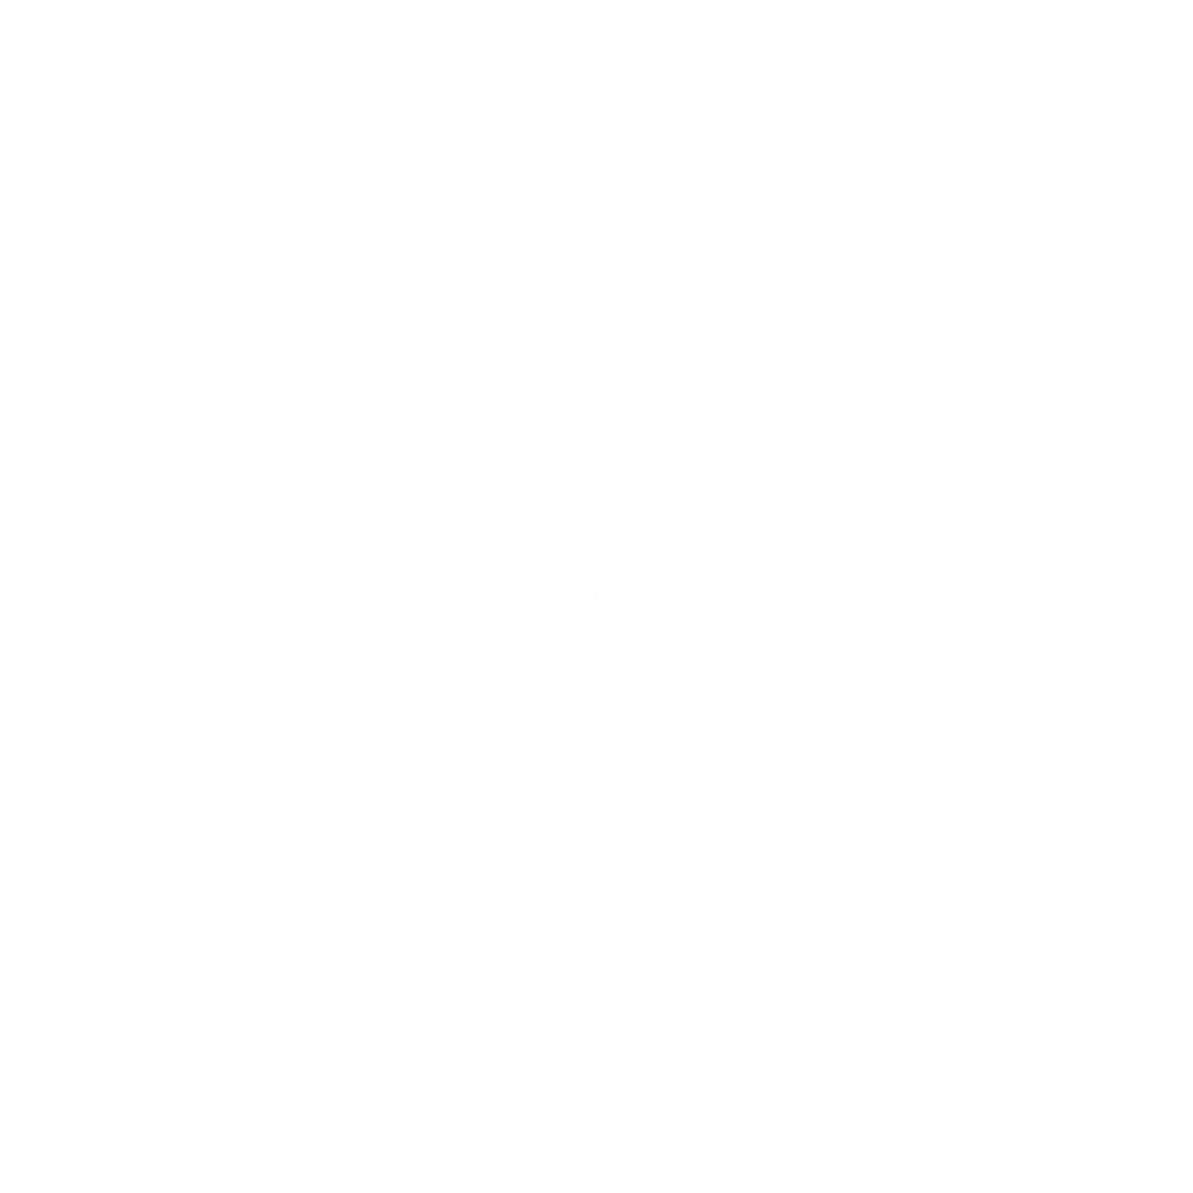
# Model space of a CAD drawing. Header units: inches. Extents: x 123.7611743256 to 123.7611743256, y 118.8087710306 to 118.8087710306.
import ezdxf

# ---------------------------------------------------------------- set-up
doc = ezdxf.new("R2010")
doc.units = ezdxf.units.IN
doc.header["$MEASUREMENT"] = 0
doc.layers.get('0').update_dxf_attribs({"lineweight": 50})

msp = doc.modelspace()

# ---------------------------------------------------------------- linework, layer by layer
msp.add_line((123.7611743256, 118.8087710306), (123.7611743256, 118.8087710306))

doc.saveas('drawing.dxf')
